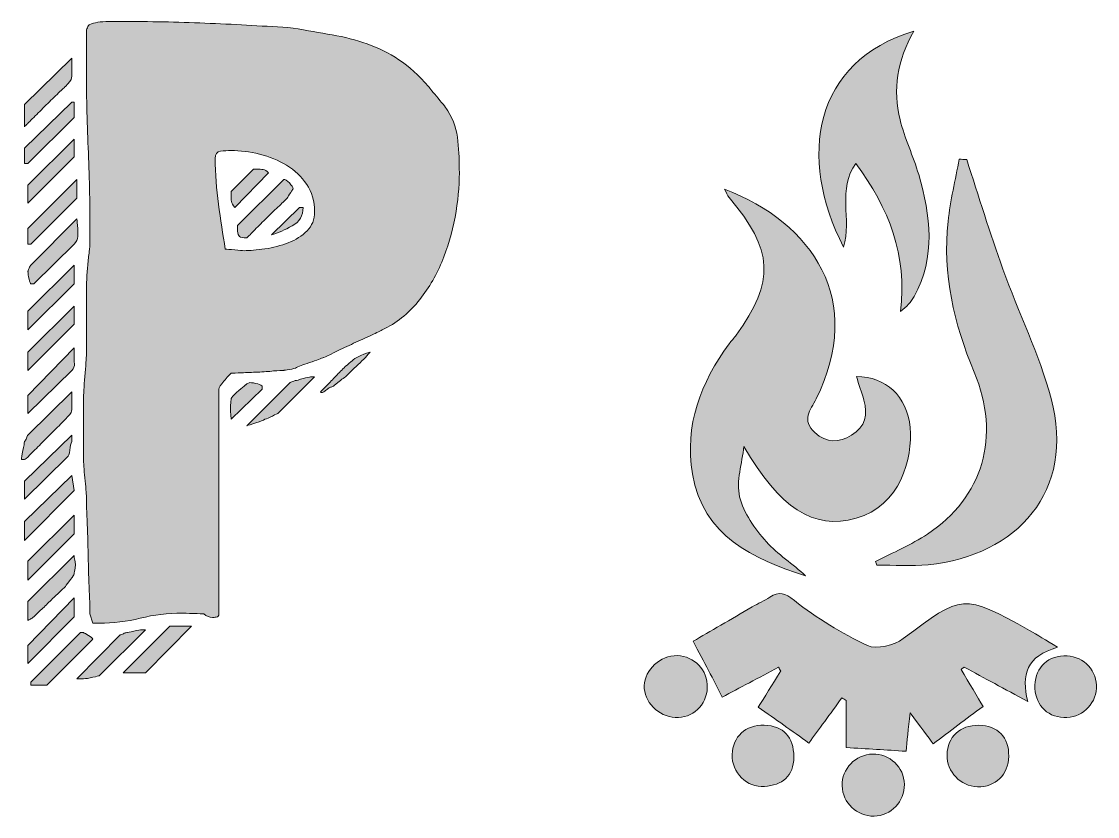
# Model space of a CAD drawing. Header units: inches. Extents: x 49 to 451, y -454 to -47.
# Drawn here: x 326.6 to 428.5, y -227.2 to -151.9 of the extents above; entities that cross this region are included whole.
import ezdxf

# ---------------------------------------------------------------- set-up
doc = ezdxf.new("R2010")
doc.units = ezdxf.units.IN
doc.header["$MEASUREMENT"] = 0
doc.layers.add('Layer 1', color=7, linetype='Continuous')

# ---------------------------------------------------------------- blocks, each defined once
blk = doc.blocks.new('block 4')
at = {"layer": 'Layer 1', "true_color": 0x0b0b0b}
h = blk.add_hatch(color=28, dxfattribs=at)
h.dxf.hatch_style = 2
edge = h.paths.add_edge_path()
edge.add_spline(control_points=[(404.43, -173.25), (400.04, -164.73), (401.58, -155.65), (411.09, -152.81), (409.48, -155.58), (409.08, -158.36), (409.78, -161.19), (410.21, -162.96), (411.03, -164.64), (411.54, -166.39), (412.67, -170.27), (413.18, -174.16), (411.11, -177.93), (410.83, -178.44), (410.42, -178.89), (409.81, -179.34), (410.48, -174.04), (408.73, -169.59), (405.59, -165.33), (403.8, -167.78), (405.23, -170.6), (404.43, -173.25)], knot_values=[0, 0, 0, 0, 1, 1, 1, 2, 2, 2, 3, 3, 3, 4, 4, 4, 5, 5, 5, 6, 6, 6, 7, 7, 7, 7], degree=3, periodic=1)
h = blk.add_hatch(color=28, dxfattribs=at)
h.dxf.hatch_style = 2
edge = h.paths.add_edge_path()
edge.add_spline(control_points=[(407.46, -203.02), (409.1, -202.16), (410.84, -201.44), (412.38, -200.42), (417.61, -196.96), (419.35, -191.18), (416.8, -185.08), (414.87, -180.48), (413.78, -175.79), (414.33, -170.82), (414.54, -168.84), (415.02, -166.89), (415.38, -164.93), (415.62, -164.94), (415.85, -164.96), (416.09, -164.97), (417.22, -168.43), (418.28, -171.91), (419.51, -175.33), (420.99, -179.43), (422.96, -183.39), (424.09, -187.58), (426.43, -196.35), (420.86, -202.46), (412.45, -203.33), (410.84, -203.49), (409.2, -203.35), (407.58, -203.35), (407.54, -203.24), (407.5, -203.13), (407.46, -203.02)], knot_values=[0, 0, 0, 0, 1, 1, 1, 2, 2, 2, 3, 3, 3, 4, 4, 4, 5, 5, 5, 6, 6, 6, 7, 7, 7, 8, 8, 8, 9, 9, 9, 10, 10, 10, 10], degree=3, periodic=1)
h = blk.add_hatch(color=28, dxfattribs=at)
h.dxf.hatch_style = 2
edge = h.paths.add_edge_path()
edge.add_spline(control_points=[(394.99, -192.12), (394.82, -193.72), (394.23, -195.41), (394.58, -196.89), (394.94, -198.43), (396.02, -199.91), (397.11, -201.15), (398.17, -202.36), (399.64, -203.23), (400.82, -204.38), (395.82, -202.74), (391.13, -200.66), (390.12, -194.72), (389.34, -190.14), (390.88, -186.07), (393.59, -182.4), (393.8, -182.12), (394.06, -181.87), (394.26, -181.58), (397.95, -176.5), (397.79, -173.51), (393.58, -168.56), (393.41, -168.36), (393.32, -168.09), (393.15, -167.77), (401.54, -170.97), (406.46, -178.3), (401.83, -187.62), (401.3, -188.68), (400.4, -189.64), (401.7, -190.81), (402.85, -191.84), (403.97, -191.79), (405.19, -191.05), (406.5, -190.26), (406.74, -189.1), (406.35, -187.74), (406.14, -186.99), (405.88, -186.26), (405.64, -185.51), (408.43, -185.51), (410.46, -187.33), (410.73, -190.34), (411, -193.22), (409.8, -197.75), (405.62, -198.92), (401.56, -200.06), (398.36, -197.95), (394.99, -192.12)], knot_values=[0, 0, 0, 0, 1, 1, 1, 2, 2, 2, 3, 3, 3, 4, 4, 4, 5, 5, 5, 6, 6, 6, 7, 7, 7, 8, 8, 8, 9, 9, 9, 10, 10, 10, 11, 11, 11, 12, 12, 12, 13, 13, 13, 14, 14, 14, 15, 15, 15, 16, 16, 16, 16], degree=3, periodic=1)
h = blk.add_hatch(color=28, dxfattribs=at)
h.dxf.hatch_style = 2
edge = h.paths.add_edge_path()
edge.add_spline(control_points=[(424.7, -211.14), (421.77, -211.96), (421.24, -213.74), (421.87, -216.27), (419.65, -215.07), (417.76, -214.05), (415.86, -213.02), (415.76, -213.09), (415.65, -213.16), (415.55, -213.23), (416.33, -214.55), (417.12, -215.86), (417.64, -216.74), (415.99, -217.97), (414.51, -219.07), (412.91, -220.27), (412.46, -219.67), (411.72, -218.68), (410.72, -217.34), (410.56, -218.88), (410.43, -220.08), (410.34, -220.98), (408.44, -220.86), (406.66, -220.75), (404.68, -220.63), (404.68, -219.48), (404.68, -217.83), (404.68, -216.18), (404.54, -216.1), (404.4, -216.02), (404.26, -215.93), (403.17, -217.43), (402.07, -218.93), (401.14, -220.2), (399.51, -219.04), (398.03, -217.99), (396.35, -216.8), (396.89, -215.93), (397.68, -214.66), (398.47, -213.38), (398.4, -213.26), (398.33, -213.15), (398.26, -213.03), (396.4, -214.02), (394.54, -215), (392.94, -215.85), (392.08, -214.2), (391.23, -212.57), (390.19, -210.57), (391.74, -209.67), (393.76, -208.48), (395.78, -207.31), (396.33, -206.99), (396.92, -206.74), (397.45, -206.4), (398.34, -205.83), (398.84, -205.97), (399.77, -206.71), (401.89, -208.38), (404.25, -209.83), (406.69, -210.97), (407.56, -211.37), (409.23, -210.96), (410.08, -210.32), (415.72, -206.08), (415.68, -206.03), (422.04, -209.54), (422.8, -209.96), (423.54, -210.44), (424.7, -211.14)], knot_values=[0, 0, 0, 0, 1, 1, 1, 2, 2, 2, 3, 3, 3, 4, 4, 4, 5, 5, 5, 6, 6, 6, 7, 7, 7, 8, 8, 8, 9, 9, 9, 10, 10, 10, 11, 11, 11, 12, 12, 12, 13, 13, 13, 14, 14, 14, 15, 15, 15, 16, 16, 16, 17, 17, 17, 18, 18, 18, 19, 19, 19, 20, 20, 20, 21, 21, 21, 22, 22, 22, 23, 23, 23, 23], degree=3, periodic=1)
h = blk.add_hatch(color=28, dxfattribs=at)
h.dxf.hatch_style = 2
edge = h.paths.add_edge_path()
edge.add_spline(control_points=[(388.66, -211.93), (390.31, -211.97), (391.57, -213.31), (391.52, -214.95), (391.46, -216.61), (390.1, -217.88), (388.48, -217.79), (386.88, -217.71), (385.49, -216.27), (385.54, -214.77), (385.59, -213.26), (387.09, -211.89), (388.66, -211.93)], knot_values=[0, 0, 0, 0, 1, 1, 1, 2, 2, 2, 3, 3, 3, 4, 4, 4, 4], degree=3, periodic=1)
h = blk.add_hatch(color=28, dxfattribs=at)
h.dxf.hatch_style = 2
edge = h.paths.add_edge_path()
edge.add_spline(control_points=[(428.39, -215.02), (428.31, -216.6), (426.88, -217.88), (425.29, -217.79), (423.59, -217.7), (422.5, -216.47), (422.55, -214.71), (422.6, -213.01), (423.85, -211.87), (425.6, -211.95), (427.21, -212.02), (428.48, -213.41), (428.39, -215.02)], knot_values=[0, 0, 0, 0, 1, 1, 1, 2, 2, 2, 3, 3, 3, 4, 4, 4, 4], degree=3, periodic=1)
h = blk.add_hatch(color=28, dxfattribs=at)
h.dxf.hatch_style = 2
edge = h.paths.add_edge_path()
edge.add_spline(control_points=[(399.71, -221.51), (399.73, -223.38), (398.58, -224.18), (396.93, -224.32), (395.28, -224.47), (393.82, -222.95), (393.87, -221.3), (393.92, -219.58), (395.13, -218.48), (396.92, -218.52), (398.72, -218.57), (399.72, -219.64), (399.71, -221.51)], knot_values=[0, 0, 0, 0, 1, 1, 1, 2, 2, 2, 3, 3, 3, 4, 4, 4, 4], degree=3, periodic=1)
h = blk.add_hatch(color=28, dxfattribs=at)
h.dxf.hatch_style = 2
edge = h.paths.add_edge_path()
edge.add_spline(control_points=[(420.07, -221.46), (420.04, -223.21), (418.82, -224.39), (417.11, -224.34), (415.5, -224.29), (414.2, -222.93), (414.23, -221.33), (414.26, -219.62), (415.46, -218.5), (417.24, -218.52), (419.03, -218.54), (420.11, -219.66), (420.07, -221.46)], knot_values=[0, 0, 0, 0, 1, 1, 1, 2, 2, 2, 3, 3, 3, 4, 4, 4, 4], degree=3, periodic=1)
at = {"layer": 'Layer 1', "lineweight": 0}
for points, knots in [([(404.43, -173.25), (400.04, -164.73), (401.58, -155.65), (411.09, -152.81), (409.48, -155.58), (409.08, -158.36), (409.78, -161.19), (410.21, -162.96), (411.03, -164.64), (411.54, -166.39), (412.67, -170.27), (413.18, -174.16), (411.11, -177.93), (410.83, -178.44), (410.42, -178.89), (409.81, -179.34), (410.48, -174.04), (408.73, -169.59), (405.59, -165.33), (403.8, -167.78), (405.23, -170.6), (404.43, -173.25)], [0, 0, 0, 0, 1, 1, 1, 2, 2, 2, 3, 3, 3, 4, 4, 4, 5, 5, 5, 6, 6, 6, 7, 7, 7, 7]), ([(407.46, -203.02), (409.1, -202.16), (410.84, -201.44), (412.38, -200.42), (417.61, -196.96), (419.35, -191.18), (416.8, -185.08), (414.87, -180.48), (413.78, -175.79), (414.33, -170.82), (414.54, -168.84), (415.02, -166.89), (415.38, -164.93), (415.62, -164.94), (415.85, -164.96), (416.09, -164.97), (417.22, -168.43), (418.28, -171.91), (419.51, -175.33), (420.99, -179.43), (422.96, -183.39), (424.09, -187.58), (426.43, -196.35), (420.86, -202.46), (412.45, -203.33), (410.84, -203.49), (409.2, -203.35), (407.58, -203.35), (407.54, -203.24), (407.5, -203.13), (407.46, -203.02)], [0, 0, 0, 0, 1, 1, 1, 2, 2, 2, 3, 3, 3, 4, 4, 4, 5, 5, 5, 6, 6, 6, 7, 7, 7, 8, 8, 8, 9, 9, 9, 10, 10, 10, 10]), ([(394.99, -192.12), (394.82, -193.72), (394.23, -195.41), (394.58, -196.89), (394.94, -198.43), (396.02, -199.91), (397.11, -201.15), (398.17, -202.36), (399.64, -203.23), (400.82, -204.38), (395.82, -202.74), (391.13, -200.66), (390.12, -194.72), (389.34, -190.14), (390.88, -186.07), (393.59, -182.4), (393.8, -182.12), (394.06, -181.87), (394.26, -181.58), (397.95, -176.5), (397.79, -173.51), (393.58, -168.56), (393.41, -168.36), (393.32, -168.09), (393.15, -167.77), (401.54, -170.97), (406.46, -178.3), (401.83, -187.62), (401.3, -188.68), (400.4, -189.64), (401.7, -190.81), (402.85, -191.84), (403.97, -191.79), (405.19, -191.05), (406.5, -190.26), (406.74, -189.1), (406.35, -187.74), (406.14, -186.99), (405.88, -186.26), (405.64, -185.51), (408.43, -185.51), (410.46, -187.33), (410.73, -190.34), (411, -193.22), (409.8, -197.75), (405.62, -198.92), (401.56, -200.06), (398.36, -197.95), (394.99, -192.12)], [0, 0, 0, 0, 1, 1, 1, 2, 2, 2, 3, 3, 3, 4, 4, 4, 5, 5, 5, 6, 6, 6, 7, 7, 7, 8, 8, 8, 9, 9, 9, 10, 10, 10, 11, 11, 11, 12, 12, 12, 13, 13, 13, 14, 14, 14, 15, 15, 15, 16, 16, 16, 16]), ([(424.7, -211.14), (421.77, -211.96), (421.24, -213.74), (421.87, -216.27), (419.65, -215.07), (417.76, -214.05), (415.86, -213.02), (415.76, -213.09), (415.65, -213.16), (415.55, -213.23), (416.33, -214.55), (417.12, -215.86), (417.64, -216.74), (415.99, -217.97), (414.51, -219.07), (412.91, -220.27), (412.46, -219.67), (411.72, -218.68), (410.72, -217.34), (410.56, -218.88), (410.43, -220.08), (410.34, -220.98), (408.44, -220.86), (406.66, -220.75), (404.68, -220.63), (404.68, -219.48), (404.68, -217.83), (404.68, -216.18), (404.54, -216.1), (404.4, -216.02), (404.26, -215.93), (403.17, -217.43), (402.07, -218.93), (401.14, -220.2), (399.51, -219.04), (398.03, -217.99), (396.35, -216.8), (396.89, -215.93), (397.68, -214.66), (398.47, -213.38), (398.4, -213.26), (398.33, -213.15), (398.26, -213.03), (396.4, -214.02), (394.54, -215), (392.94, -215.85), (392.08, -214.2), (391.23, -212.57), (390.19, -210.57), (391.74, -209.67), (393.76, -208.48), (395.78, -207.31), (396.33, -206.99), (396.92, -206.74), (397.45, -206.4), (398.34, -205.83), (398.84, -205.97), (399.77, -206.71), (401.89, -208.38), (404.25, -209.83), (406.69, -210.97), (407.56, -211.37), (409.23, -210.96), (410.08, -210.32), (415.72, -206.08), (415.68, -206.03), (422.04, -209.54), (422.8, -209.96), (423.54, -210.44), (424.7, -211.14)], [0, 0, 0, 0, 1, 1, 1, 2, 2, 2, 3, 3, 3, 4, 4, 4, 5, 5, 5, 6, 6, 6, 7, 7, 7, 8, 8, 8, 9, 9, 9, 10, 10, 10, 11, 11, 11, 12, 12, 12, 13, 13, 13, 14, 14, 14, 15, 15, 15, 16, 16, 16, 17, 17, 17, 18, 18, 18, 19, 19, 19, 20, 20, 20, 21, 21, 21, 22, 22, 22, 23, 23, 23, 23]), ([(388.66, -211.93), (390.31, -211.97), (391.57, -213.31), (391.52, -214.95), (391.46, -216.61), (390.1, -217.88), (388.48, -217.79), (386.88, -217.71), (385.49, -216.27), (385.54, -214.77), (385.59, -213.26), (387.09, -211.89), (388.66, -211.93)], [0, 0, 0, 0, 1, 1, 1, 2, 2, 2, 3, 3, 3, 4, 4, 4, 4]), ([(428.39, -215.02), (428.31, -216.6), (426.88, -217.88), (425.29, -217.79), (423.59, -217.7), (422.5, -216.47), (422.55, -214.71), (422.6, -213.01), (423.85, -211.87), (425.6, -211.95), (427.21, -212.02), (428.48, -213.41), (428.39, -215.02)], [0, 0, 0, 0, 1, 1, 1, 2, 2, 2, 3, 3, 3, 4, 4, 4, 4]), ([(399.71, -221.51), (399.73, -223.38), (398.58, -224.18), (396.93, -224.32), (395.28, -224.47), (393.82, -222.95), (393.87, -221.3), (393.92, -219.58), (395.13, -218.48), (396.92, -218.52), (398.72, -218.57), (399.72, -219.64), (399.71, -221.51)], [0, 0, 0, 0, 1, 1, 1, 2, 2, 2, 3, 3, 3, 4, 4, 4, 4]), ([(420.07, -221.46), (420.04, -223.21), (418.82, -224.39), (417.11, -224.34), (415.5, -224.29), (414.2, -222.93), (414.23, -221.33), (414.26, -219.62), (415.46, -218.5), (417.24, -218.52), (419.03, -218.54), (420.11, -219.66), (420.07, -221.46)], [0, 0, 0, 0, 1, 1, 1, 2, 2, 2, 3, 3, 3, 4, 4, 4, 4])]:
    blk.add_open_spline(points, degree=3, knots=knots, dxfattribs=at)
blk = doc.blocks.new('block 3')
at = {"layer": 'Layer 1', "true_color": 0x0b0b0b}
h = blk.add_hatch(color=28, dxfattribs=at)
h.dxf.hatch_style = 2
edge = h.paths.add_edge_path()
edge.add_spline(control_points=[(410.19, -224.12), (410.23, -225.73), (408.92, -227.09), (407.31, -227.12), (405.68, -227.15), (404.33, -225.87), (404.29, -224.25), (404.25, -222.65), (405.56, -221.28), (407.18, -221.25), (408.83, -221.22), (410.14, -222.47), (410.19, -224.12)], knot_values=[0, 0, 0, 0, 1, 1, 1, 2, 2, 2, 3, 3, 3, 4, 4, 4, 4], degree=3, periodic=1)
at = {"layer": 'Layer 1', "lineweight": 0}
blk.add_open_spline([(410.19, -224.12), (410.23, -225.73), (408.92, -227.09), (407.31, -227.12), (405.68, -227.15), (404.33, -225.87), (404.29, -224.25), (404.25, -222.65), (405.56, -221.28), (407.18, -221.25), (408.83, -221.22), (410.14, -222.47), (410.19, -224.12)], degree=3, knots=[0, 0, 0, 0, 1, 1, 1, 2, 2, 2, 3, 3, 3, 4, 4, 4, 4], dxfattribs=at)
at = {"layer": 'Layer 1'}
blk.add_blockref('block 4', (0, 0), dxfattribs=at)
blk = doc.blocks.new('block 8')
at = {"layer": 'Layer 1', "true_color": 0x0b0b0b}
h = blk.add_hatch(color=28, dxfattribs=at)
h.dxf.hatch_style = 2
edge = h.paths.add_edge_path()
edge.add_spline(control_points=[(331.33, -187.78), (331.33, -188.28), (331.32, -188.61), (331.3, -188.77), (331.27, -188.93), (331.08, -189.19), (330.72, -189.55), (330.44, -189.83), (330.09, -190.18), (329.66, -190.61), (329.23, -191.04), (328.81, -191.46), (328.4, -191.87), (327.99, -192.28), (327.64, -192.64), (327.34, -192.93), (327.05, -193.23), (326.88, -193.37), (326.83, -193.37), (326.83, -193.37), (326.56, -193.37), (326.56, -193.37), (326.56, -193.24), (326.6, -192.95), (326.69, -192.52), (326.78, -192.09), (326.83, -191.81), (326.83, -191.67), (326.92, -191.58), (326.99, -191.46), (327.03, -191.33), (327.08, -191.19), (327.13, -191.1), (327.17, -191.06), (327.17, -191.06), (331.33, -186.96), (331.33, -186.96), (331.33, -186.96), (331.33, -187.78), (331.33, -187.78)], knot_values=[0, 0, 0, 0, 1, 1, 1, 2, 2, 2, 3, 3, 3, 4, 4, 4, 5, 5, 5, 6, 6, 6, 7, 7, 7, 8, 8, 8, 9, 9, 9, 10, 10, 10, 11, 11, 11, 12, 12, 12, 13, 13, 13, 13], degree=3, periodic=1)
edge = h.paths.add_edge_path()
edge.add_spline(control_points=[(331.33, -155.38), (331.33, -155.38), (331.33, -156.26), (331.33, -156.26), (331.33, -156.72), (331.32, -157.04), (331.3, -157.22), (331.27, -157.4), (331.08, -157.67), (330.72, -158.04), (330.58, -158.17), (330.32, -158.42), (329.93, -158.79), (329.55, -159.15), (329.15, -159.54), (328.74, -159.95), (328.33, -160.36), (327.94, -160.74), (327.58, -161.11), (327.22, -161.47), (326.97, -161.72), (326.83, -161.86), (326.83, -161.86), (326.83, -159.74), (326.83, -159.74), (326.83, -159.74), (331.33, -155.38), (331.33, -155.38)], knot_values=[0, 0, 0, 0, 1, 1, 1, 2, 2, 2, 3, 3, 3, 4, 4, 4, 5, 5, 5, 6, 6, 6, 7, 7, 7, 8, 8, 8, 9, 9, 9, 9], degree=3, periodic=1)
h.paths.add_polyline_path([(331.33, -159.54), (331.54, -159.54), (331.54, -160.97), (327.17, -165.34), (326.83, -165.34), (326.83, -163.9)])
edge = h.paths.add_edge_path()
edge.add_spline(control_points=[(331.33, -191.06), (331.33, -191.06), (331.33, -191.33), (331.33, -191.33), (331.33, -191.33), (331.33, -191.67), (331.33, -191.67), (331.24, -191.85), (331.17, -192.12), (331.13, -192.49), (331.08, -192.85), (331.01, -193.06), (330.92, -193.1), (330.92, -193.1), (326.83, -197.13), (326.83, -197.13), (326.83, -197.13), (326.83, -195.42), (326.83, -195.42), (326.83, -195.42), (331.33, -191.06), (331.33, -191.06)], knot_values=[0, 0, 0, 0, 1, 1, 1, 2, 2, 2, 3, 3, 3, 4, 4, 4, 5, 5, 5, 6, 6, 6, 7, 7, 7, 7], degree=3, periodic=1)
h.paths.add_polyline_path([(331.33, -194.88), (331.54, -196.31), (326.83, -201.02), (326.83, -199.24)])
h.paths.add_polyline_path([(331.54, -163.02), (331.54, -164.72), (327.17, -169.09), (327.17, -167.38)])
h.paths.add_polyline_path([(331.81, -166.84), (331.81, -168.61), (327.44, -172.98), (327.17, -172.98), (327.17, -171.48)])
edge = h.paths.add_edge_path()
edge.add_spline(control_points=[(327.17, -175.57), (327.17, -175.52), (327.2, -175.42), (327.27, -175.26), (327.34, -175.1), (327.4, -175), (327.44, -174.96), (327.44, -174.96), (331.81, -170.59), (331.81, -170.59), (331.81, -170.64), (331.82, -170.77), (331.84, -171), (331.87, -171.23), (331.88, -171.39), (331.88, -171.48), (331.88, -171.75), (331.88, -172.01), (331.88, -172.26), (331.88, -172.51), (331.76, -172.75), (331.54, -172.98), (331.54, -172.98), (327.72, -176.73), (327.72, -176.73), (327.72, -176.73), (327.44, -176.73), (327.44, -176.73), (327.4, -176.73), (327.34, -176.58), (327.27, -176.29), (327.2, -175.99), (327.17, -175.75), (327.17, -175.57)], knot_values=[0, 0, 0, 0, 1, 1, 1, 2, 2, 2, 3, 3, 3, 4, 4, 4, 5, 5, 5, 6, 6, 6, 7, 7, 7, 8, 8, 8, 9, 9, 9, 10, 10, 10, 11, 11, 11, 11], degree=3, periodic=1)
h.paths.add_polyline_path([(331.54, -174.96), (331.54, -176.73), (327.17, -181.09), (327.17, -179.32)])
h.paths.add_polyline_path([(331.54, -178.84), (331.54, -180.55), (327.17, -184.92), (327.17, -183.21)])
edge = h.paths.add_edge_path()
edge.add_spline(control_points=[(331.54, -182.8), (331.54, -182.8), (331.54, -183.62), (331.54, -183.62), (331.54, -183.85), (331.55, -184.07), (331.57, -184.3), (331.59, -184.53), (331.51, -184.73), (331.33, -184.92), (331.33, -184.92), (327.17, -189.01), (327.17, -189.01), (327.17, -189.01), (327.17, -187.3), (327.17, -187.3), (327.17, -187.3), (331.54, -182.8), (331.54, -182.8)], knot_values=[0, 0, 0, 0, 1, 1, 1, 2, 2, 2, 3, 3, 3, 4, 4, 4, 5, 5, 5, 6, 6, 6, 6], degree=3, periodic=1)
h.paths.add_polyline_path([(331.54, -198.63), (331.54, -200.4), (327.17, -204.77), (327.17, -202.99)])
edge = h.paths.add_edge_path()
edge.add_spline(control_points=[(331.54, -202.45), (331.54, -202.54), (331.56, -202.69), (331.61, -202.89), (331.65, -203.1), (331.67, -203.24), (331.67, -203.33), (331.67, -203.43), (331.65, -203.58), (331.61, -203.81), (331.56, -204.04), (331.54, -204.18), (331.54, -204.22), (331.54, -204.27), (331.42, -204.44), (331.2, -204.73), (330.97, -205.03), (330.81, -205.24), (330.72, -205.38), (330.58, -205.52), (330.37, -205.72), (330.07, -206), (329.77, -206.27), (329.47, -206.56), (329.15, -206.88), (328.83, -207.2), (328.54, -207.48), (328.26, -207.73), (327.99, -207.98), (327.81, -208.16), (327.72, -208.25), (327.67, -208.29), (327.59, -208.35), (327.48, -208.42), (327.36, -208.49), (327.26, -208.54), (327.17, -208.59), (327.17, -208.59), (327.17, -206.81), (327.17, -206.81), (327.17, -206.81), (331.54, -202.45), (331.54, -202.45)], knot_values=[0, 0, 0, 0, 1, 1, 1, 2, 2, 2, 3, 3, 3, 4, 4, 4, 5, 5, 5, 6, 6, 6, 7, 7, 7, 8, 8, 8, 9, 9, 9, 10, 10, 10, 11, 11, 11, 12, 12, 12, 13, 13, 13, 14, 14, 14, 14], degree=3, periodic=1)
h.paths.add_polyline_path([(331.54, -206.47), (331.54, -208.25), (327.17, -212.68), (327.17, -210.97)])
edge = h.paths.add_edge_path()
edge.add_spline(control_points=[(332.15, -209.75), (332.15, -209.75), (332.29, -209.75), (332.29, -209.75), (332.29, -209.75), (332.42, -209.75), (332.42, -209.75), (332.52, -209.79), (332.67, -209.88), (332.9, -210.02), (333.13, -210.16), (333.26, -210.27), (333.31, -210.36), (333.31, -210.36), (328.95, -214.73), (328.95, -214.73), (328.95, -214.73), (327.44, -214.73), (327.44, -214.73), (327.44, -214.73), (327.44, -214.45), (327.44, -214.45), (327.44, -214.45), (332.15, -209.75), (332.15, -209.75)], knot_values=[0, 0, 0, 0, 1, 1, 1, 2, 2, 2, 3, 3, 3, 4, 4, 4, 5, 5, 5, 6, 6, 6, 7, 7, 7, 8, 8, 8, 8], degree=3, periodic=1)
edge = h.paths.add_edge_path()
edge.add_spline(control_points=[(338.29, -209.47), (338.29, -209.47), (333.92, -213.84), (333.92, -213.84), (333.88, -213.84), (333.67, -213.89), (333.31, -213.98), (332.95, -214.07), (332.65, -214.11), (332.42, -214.11), (332.42, -214.11), (332.15, -214.11), (332.15, -214.11), (332.15, -214.11), (331.81, -214.11), (331.81, -214.11), (331.81, -214.11), (335.9, -209.95), (335.9, -209.95), (335.99, -209.95), (336.1, -209.92), (336.21, -209.85), (336.32, -209.78), (336.43, -209.75), (336.52, -209.75), (336.61, -209.75), (336.83, -209.7), (337.2, -209.61), (337.56, -209.52), (337.81, -209.47), (337.95, -209.47), (337.95, -209.47), (338.09, -209.47), (338.09, -209.47), (338.09, -209.47), (338.29, -209.47), (338.29, -209.47)], knot_values=[0, 0, 0, 0, 1, 1, 1, 2, 2, 2, 3, 3, 3, 4, 4, 4, 5, 5, 5, 6, 6, 6, 7, 7, 7, 8, 8, 8, 9, 9, 9, 10, 10, 10, 11, 11, 11, 12, 12, 12, 12], degree=3, periodic=1)
edge = h.paths.add_edge_path()
edge.add_spline(control_points=[(333.04, -207.97), (333.04, -207.56), (333.02, -206.84), (332.97, -205.79), (332.92, -204.74), (332.89, -203.63), (332.87, -202.45), (332.84, -201.27), (332.81, -200.14), (332.77, -199.07), (332.72, -198), (332.7, -197.26), (332.7, -196.85), (332.7, -196.76), (332.69, -196.55), (332.66, -196.21), (332.64, -195.86), (332.61, -195.5), (332.56, -195.11), (332.52, -194.73), (332.48, -194.36), (332.46, -194.02), (332.44, -193.68), (332.42, -193.47), (332.42, -193.37), (332.42, -193.37), (332.42, -190.51), (332.42, -190.51), (332.42, -190.51), (332.42, -187.58), (332.42, -187.58), (332.42, -187.44), (332.44, -187.18), (332.46, -186.79), (332.48, -186.41), (332.52, -185.97), (332.56, -185.49), (332.61, -185.02), (332.64, -184.59), (332.66, -184.2), (332.69, -183.81), (332.7, -183.55), (332.7, -183.41), (332.7, -183.28), (332.7, -182.89), (332.7, -182.25), (332.7, -181.62), (332.7, -180.95), (332.7, -180.24), (332.7, -179.54), (332.7, -178.87), (332.7, -178.23), (332.7, -177.59), (332.7, -177.21), (332.7, -177.07), (332.7, -176.98), (332.71, -176.73), (332.73, -176.32), (332.75, -175.91), (332.79, -175.47), (332.83, -174.99), (332.88, -174.51), (332.92, -174.08), (332.97, -173.69), (333.02, -173.31), (333.04, -173.07), (333.04, -172.98), (333.04, -172.98), (333.04, -171.54), (333.04, -171.54), (333.04, -168.95), (332.98, -166.38), (332.87, -163.84), (332.75, -161.29), (332.7, -158.72), (332.7, -156.13), (332.7, -156.13), (332.7, -152.78), (332.7, -152.78), (332.7, -152.74), (332.73, -152.64), (332.8, -152.48), (332.87, -152.32), (332.95, -152.22), (333.04, -152.17), (333.45, -151.99), (334.04, -151.9), (334.81, -151.9), (335.59, -151.9), (336.15, -151.9), (336.52, -151.9), (339.15, -151.9), (341.79, -151.95), (344.43, -152.07), (347.07, -152.18), (349.68, -152.33), (352.28, -152.51), (353.6, -152.74), (354.83, -152.96), (355.99, -153.16), (357.15, -153.36), (358.25, -153.65), (359.3, -154.01), (360.35, -154.38), (361.35, -154.88), (362.3, -155.51), (363.26, -156.15), (364.19, -156.99), (365.1, -158.04), (365.24, -158.22), (365.55, -158.59), (366.02, -159.16), (366.5, -159.73), (366.81, -160.13), (366.94, -160.36), (367.49, -161.27), (367.81, -162.22), (367.9, -163.22), (367.99, -164.22), (368.03, -165.22), (368.03, -166.22), (368.03, -167.54), (367.9, -168.94), (367.63, -170.42), (367.35, -171.9), (366.93, -173.32), (366.36, -174.68), (365.79, -176.05), (365.04, -177.3), (364.11, -178.43), (363.18, -179.57), (362.05, -180.46), (360.73, -181.09), (360.46, -181.23), (360.05, -181.43), (359.51, -181.68), (358.96, -181.93), (358.39, -182.19), (357.8, -182.46), (357.21, -182.73), (356.67, -182.99), (356.16, -183.24), (355.66, -183.49), (355.35, -183.64), (355.21, -183.69), (355.12, -183.73), (354.74, -183.87), (354.08, -184.1), (353.42, -184.33), (352.93, -184.51), (352.62, -184.64), (352.48, -184.73), (352.25, -184.8), (351.93, -184.85), (351.62, -184.89), (351.43, -184.92), (351.39, -184.92), (351.21, -184.92), (350.89, -184.94), (350.43, -184.98), (349.98, -185.03), (349.48, -185.06), (348.93, -185.09), (348.39, -185.11), (347.88, -185.13), (347.4, -185.15), (346.92, -185.18), (346.59, -185.19), (346.41, -185.19), (346.27, -185.32), (346.04, -185.58), (345.73, -185.94), (345.41, -186.3), (345.25, -186.55), (345.25, -186.69), (345.25, -186.69), (345.25, -207.97), (345.25, -207.97), (345.25, -208.16), (345.17, -208.26), (345.01, -208.28), (344.85, -208.3), (344.73, -208.31), (344.64, -208.31), (344.36, -208.31), (344.09, -208.2), (343.82, -207.97), (343.68, -207.97), (343.35, -207.96), (342.83, -207.94), (342.3, -207.92), (341.95, -207.91), (341.77, -207.91), (340.41, -207.91), (339.09, -208.07), (337.81, -208.38), (336.54, -208.7), (335.24, -208.86), (333.92, -208.86), (333.92, -208.86), (333.31, -208.86), (333.31, -208.86), (333.31, -208.86), (333.04, -207.97), (333.04, -207.97)], knot_values=[0, 0, 0, 0, 1, 1, 1, 2, 2, 2, 3, 3, 3, 4, 4, 4, 5, 5, 5, 6, 6, 6, 7, 7, 7, 8, 8, 8, 9, 9, 9, 10, 10, 10, 11, 11, 11, 12, 12, 12, 13, 13, 13, 14, 14, 14, 15, 15, 15, 16, 16, 16, 17, 17, 17, 18, 18, 18, 19, 19, 19, 20, 20, 20, 21, 21, 21, 22, 22, 22, 23, 23, 23, 24, 24, 24, 25, 25, 25, 26, 26, 26, 27, 27, 27, 28, 28, 28, 29, 29, 29, 30, 30, 30, 31, 31, 31, 32, 32, 32, 33, 33, 33, 34, 34, 34, 35, 35, 35, 36, 36, 36, 37, 37, 37, 38, 38, 38, 39, 39, 39, 40, 40, 40, 41, 41, 41, 42, 42, 42, 43, 43, 43, 44, 44, 44, 45, 45, 45, 46, 46, 46, 47, 47, 47, 48, 48, 48, 49, 49, 49, 50, 50, 50, 51, 51, 51, 52, 52, 52, 53, 53, 53, 54, 54, 54, 55, 55, 55, 56, 56, 56, 57, 57, 57, 58, 58, 58, 59, 59, 59, 60, 60, 60, 61, 61, 61, 62, 62, 62, 63, 63, 63, 64, 64, 64, 65, 65, 65, 66, 66, 66, 67, 67, 67, 68, 68, 68, 68], degree=3, periodic=1)
h.paths.add_polyline_path([(342.66, -209.13), (338.29, -213.57), (336.18, -213.57), (340.61, -209.13)])
edge = h.paths.add_edge_path()
edge.add_spline(control_points=[(344.91, -164.86), (344.91, -166.32), (345.01, -167.76), (345.21, -169.19), (345.42, -170.62), (345.63, -172.05), (345.86, -173.45), (346, -173.45), (346.29, -173.48), (346.75, -173.52), (347.2, -173.57), (347.5, -173.59), (347.64, -173.59), (348.18, -173.59), (348.84, -173.53), (349.62, -173.42), (350.39, -173.31), (351.13, -173.11), (351.83, -172.84), (352.54, -172.57), (353.13, -172.19), (353.61, -171.71), (354.08, -171.24), (354.32, -170.64), (354.32, -169.91), (354.32, -168.91), (354.07, -168.04), (353.57, -167.31), (353.07, -166.59), (352.43, -165.98), (351.66, -165.51), (350.89, -165.03), (350.04, -164.68), (349.1, -164.45), (348.17, -164.22), (347.27, -164.11), (346.41, -164.11), (346.09, -164.11), (345.76, -164.13), (345.42, -164.18), (345.08, -164.22), (344.91, -164.45), (344.91, -164.86)], knot_values=[0, 0, 0, 0, 1, 1, 1, 2, 2, 2, 3, 3, 3, 4, 4, 4, 5, 5, 5, 6, 6, 6, 7, 7, 7, 8, 8, 8, 9, 9, 9, 10, 10, 10, 11, 11, 11, 12, 12, 12, 13, 13, 13, 14, 14, 14, 14], degree=3, periodic=1)
edge = h.paths.add_edge_path()
edge.add_spline(control_points=[(348.18, -186.08), (348.41, -186.08), (348.66, -186.12), (348.93, -186.21), (349.21, -186.3), (349.34, -186.37), (349.34, -186.42), (349.34, -186.42), (349.34, -186.69), (349.34, -186.69), (349.34, -186.69), (346.41, -189.55), (346.41, -189.55), (346.41, -189.51), (346.4, -189.35), (346.37, -189.08), (346.35, -188.8), (346.34, -188.65), (346.34, -188.6), (346.34, -188.46), (346.35, -188.27), (346.37, -188.02), (346.4, -187.77), (346.41, -187.62), (346.41, -187.58), (346.45, -187.49), (346.62, -187.3), (346.92, -187.03), (347.22, -186.76), (347.46, -186.55), (347.64, -186.42), (347.64, -186.42), (347.71, -186.35), (347.71, -186.35), (347.75, -186.3), (347.78, -186.28), (347.81, -186.28), (347.83, -186.28), (347.86, -186.26), (347.91, -186.21), (347.91, -186.21), (348.18, -186.08), (348.18, -186.08)], knot_values=[0, 0, 0, 0, 1, 1, 1, 2, 2, 2, 3, 3, 3, 4, 4, 4, 5, 5, 5, 6, 6, 6, 7, 7, 7, 8, 8, 8, 9, 9, 9, 10, 10, 10, 11, 11, 11, 12, 12, 12, 13, 13, 13, 14, 14, 14, 14], degree=3, periodic=1)
edge = h.paths.add_edge_path()
edge.add_spline(control_points=[(346.41, -168), (346.41, -168), (348.52, -165.88), (348.52, -165.88), (348.52, -165.88), (348.86, -165.88), (348.86, -165.88), (349.09, -165.88), (349.28, -165.89), (349.44, -165.92), (349.6, -165.94), (349.77, -166.04), (349.96, -166.22), (349.96, -166.22), (346.75, -169.5), (346.75, -169.5), (346.57, -169.27), (346.47, -169.08), (346.44, -168.92), (346.42, -168.76), (346.41, -168.57), (346.41, -168.34), (346.41, -168.34), (346.41, -168), (346.41, -168)], knot_values=[0, 0, 0, 0, 1, 1, 1, 2, 2, 2, 3, 3, 3, 4, 4, 4, 5, 5, 5, 6, 6, 6, 7, 7, 7, 8, 8, 8, 8], degree=3, periodic=1)
edge = h.paths.add_edge_path()
edge.add_spline(control_points=[(347.02, -171.2), (347.02, -171.2), (351.39, -166.84), (351.39, -166.84), (351.52, -166.84), (351.71, -166.95), (351.93, -167.18), (352.16, -167.41), (352.28, -167.59), (352.28, -167.72), (352.23, -167.82), (352.16, -167.93), (352.07, -168.07), (351.89, -168.34), (351.77, -168.52), (351.73, -168.61), (351.59, -168.75), (351.34, -168.99), (350.98, -169.33), (350.62, -169.67), (350.23, -170.04), (349.82, -170.45), (349.41, -170.86), (349.02, -171.25), (348.66, -171.61), (348.3, -171.98), (348.05, -172.23), (347.91, -172.36), (347.91, -172.36), (347.64, -172.36), (347.64, -172.36), (347.36, -172.36), (347.19, -172.29), (347.13, -172.16), (347.06, -172.02), (347.02, -171.82), (347.02, -171.54), (347.02, -171.54), (347.02, -171.2), (347.02, -171.2)], knot_values=[0, 0, 0, 0, 1, 1, 1, 2, 2, 2, 3, 3, 3, 4, 4, 4, 5, 5, 5, 6, 6, 6, 7, 7, 7, 8, 8, 8, 9, 9, 9, 10, 10, 10, 11, 11, 11, 12, 12, 12, 13, 13, 13, 13], degree=3, periodic=1)
edge = h.paths.add_edge_path()
edge.add_spline(control_points=[(354.32, -185.53), (354.32, -185.53), (350.84, -189.01), (350.84, -189.01), (350.8, -189.01), (350.63, -189.09), (350.33, -189.25), (350.04, -189.41), (349.8, -189.51), (349.62, -189.55), (349.48, -189.65), (349.19, -189.76), (348.76, -189.9), (348.33, -190.03), (348.05, -190.12), (347.91, -190.17), (347.91, -190.17), (352, -186.08), (352, -186.08), (352.09, -186.03), (352.21, -185.98), (352.34, -185.94), (352.43, -185.89), (352.52, -185.87), (352.62, -185.87), (352.71, -185.87), (352.8, -185.85), (352.89, -185.8), (352.98, -185.76), (353.17, -185.7), (353.47, -185.63), (353.77, -185.56), (353.94, -185.53), (353.98, -185.53), (353.98, -185.53), (354.19, -185.53), (354.19, -185.53), (354.19, -185.53), (354.32, -185.53), (354.32, -185.53)], knot_values=[0, 0, 0, 0, 1, 1, 1, 2, 2, 2, 3, 3, 3, 4, 4, 4, 5, 5, 5, 6, 6, 6, 7, 7, 7, 8, 8, 8, 9, 9, 9, 10, 10, 10, 11, 11, 11, 12, 12, 12, 13, 13, 13, 13], degree=3, periodic=1)
edge = h.paths.add_edge_path()
edge.add_spline(control_points=[(353.23, -169.5), (353.23, -170.27), (352.89, -170.85), (352.21, -171.24), (351.52, -171.62), (350.87, -171.91), (350.23, -172.09), (350.23, -172.09), (352.89, -169.5), (352.89, -169.5), (352.89, -169.5), (353.23, -169.5), (353.23, -169.5)], knot_values=[0, 0, 0, 0, 1, 1, 1, 2, 2, 2, 3, 3, 3, 4, 4, 4, 4], degree=3, periodic=1)
edge = h.paths.add_edge_path()
edge.add_spline(control_points=[(359.58, -183.21), (359.48, -183.3), (359.34, -183.46), (359.13, -183.69), (358.93, -183.92), (358.7, -184.14), (358.45, -184.37), (358.2, -184.6), (357.96, -184.82), (357.73, -185.05), (357.51, -185.28), (357.35, -185.44), (357.26, -185.53), (357.12, -185.62), (356.96, -185.73), (356.78, -185.87), (356.41, -186.14), (356.19, -186.33), (356.1, -186.42), (356, -186.46), (355.91, -186.5), (355.82, -186.52), (355.73, -186.54), (355.64, -186.6), (355.55, -186.69), (355.41, -186.78), (355.3, -186.87), (355.21, -186.96), (355.21, -186.96), (355.07, -187.03), (355.07, -187.03), (355.07, -187.03), (355, -187.03), (355, -187.03), (354.96, -187.03), (354.91, -187.01), (354.87, -186.96), (355, -186.83), (355.21, -186.62), (355.48, -186.35), (355.76, -186.08), (356.04, -185.78), (356.34, -185.46), (356.63, -185.14), (356.93, -184.85), (357.22, -184.57), (357.52, -184.3), (357.73, -184.12), (357.87, -184.03), (357.96, -183.89), (358.23, -183.72), (358.69, -183.52), (359.14, -183.31), (359.44, -183.21), (359.58, -183.21)], knot_values=[0, 0, 0, 0, 1, 1, 1, 2, 2, 2, 3, 3, 3, 4, 4, 4, 5, 5, 5, 6, 6, 6, 7, 7, 7, 8, 8, 8, 9, 9, 9, 10, 10, 10, 11, 11, 11, 12, 12, 12, 13, 13, 13, 14, 14, 14, 15, 15, 15, 16, 16, 16, 17, 17, 17, 18, 18, 18, 18], degree=3, periodic=1)
at = {"layer": 'Layer 1', "lineweight": 0}
for points in [[(331.33, -159.54), (331.54, -159.54), (331.54, -160.97), (327.17, -165.34), (326.83, -165.34), (326.83, -163.9), (331.33, -159.54)], [(331.54, -163.02), (331.54, -164.72), (327.17, -169.09), (327.17, -167.38), (331.54, -163.02)], [(331.81, -166.84), (331.81, -168.61), (327.44, -172.98), (327.17, -172.98), (327.17, -171.48), (331.81, -166.84)], [(331.54, -174.96), (331.54, -176.73), (327.17, -181.09), (327.17, -179.32), (331.54, -174.96)], [(331.54, -178.84), (331.54, -180.55), (327.17, -184.92), (327.17, -183.21), (331.54, -178.84)], [(331.33, -194.88), (331.54, -196.31), (326.83, -201.02), (326.83, -199.24), (331.33, -194.88)], [(331.54, -198.63), (331.54, -200.4), (327.17, -204.77), (327.17, -202.99), (331.54, -198.63)], [(331.54, -206.47), (331.54, -208.25), (327.17, -212.68), (327.17, -210.97), (331.54, -206.47)], [(342.66, -209.13), (338.29, -213.57), (336.18, -213.57), (340.61, -209.13), (342.66, -209.13)]]:
    blk.add_lwpolyline(points, dxfattribs=at)
for points, knots in [([(333.04, -207.97), (333.04, -207.56), (333.02, -206.84), (332.97, -205.79), (332.92, -204.74), (332.89, -203.63), (332.87, -202.45), (332.84, -201.27), (332.81, -200.14), (332.77, -199.07), (332.72, -198), (332.7, -197.26), (332.7, -196.85), (332.7, -196.76), (332.69, -196.55), (332.66, -196.21), (332.64, -195.86), (332.61, -195.5), (332.56, -195.11), (332.52, -194.73), (332.48, -194.36), (332.46, -194.02), (332.44, -193.68), (332.42, -193.47), (332.42, -193.37), (332.42, -193.37), (332.42, -190.51), (332.42, -190.51), (332.42, -190.51), (332.42, -187.58), (332.42, -187.58), (332.42, -187.44), (332.44, -187.18), (332.46, -186.79), (332.48, -186.41), (332.52, -185.97), (332.56, -185.49), (332.61, -185.02), (332.64, -184.59), (332.66, -184.2), (332.69, -183.81), (332.7, -183.55), (332.7, -183.41), (332.7, -183.28), (332.7, -182.89), (332.7, -182.25), (332.7, -181.62), (332.7, -180.95), (332.7, -180.24), (332.7, -179.54), (332.7, -178.87), (332.7, -178.23), (332.7, -177.59), (332.7, -177.21), (332.7, -177.07), (332.7, -176.98), (332.71, -176.73), (332.73, -176.32), (332.75, -175.91), (332.79, -175.47), (332.83, -174.99), (332.88, -174.51), (332.92, -174.08), (332.97, -173.69), (333.02, -173.31), (333.04, -173.07), (333.04, -172.98), (333.04, -172.98), (333.04, -171.54), (333.04, -171.54), (333.04, -168.95), (332.98, -166.38), (332.87, -163.84), (332.75, -161.29), (332.7, -158.72), (332.7, -156.13), (332.7, -156.13), (332.7, -152.78), (332.7, -152.78), (332.7, -152.74), (332.73, -152.64), (332.8, -152.48), (332.87, -152.32), (332.95, -152.22), (333.04, -152.17), (333.45, -151.99), (334.04, -151.9), (334.81, -151.9), (335.59, -151.9), (336.15, -151.9), (336.52, -151.9), (339.15, -151.9), (341.79, -151.95), (344.43, -152.07), (347.07, -152.18), (349.68, -152.33), (352.28, -152.51), (353.6, -152.74), (354.83, -152.96), (355.99, -153.16), (357.15, -153.36), (358.25, -153.65), (359.3, -154.01), (360.35, -154.38), (361.35, -154.88), (362.3, -155.51), (363.26, -156.15), (364.19, -156.99), (365.1, -158.04), (365.24, -158.22), (365.55, -158.59), (366.02, -159.16), (366.5, -159.73), (366.81, -160.13), (366.94, -160.36), (367.49, -161.27), (367.81, -162.22), (367.9, -163.22), (367.99, -164.22), (368.03, -165.22), (368.03, -166.22), (368.03, -167.54), (367.9, -168.94), (367.63, -170.42), (367.35, -171.9), (366.93, -173.32), (366.36, -174.68), (365.79, -176.05), (365.04, -177.3), (364.11, -178.43), (363.18, -179.57), (362.05, -180.46), (360.73, -181.09), (360.46, -181.23), (360.05, -181.43), (359.51, -181.68), (358.96, -181.93), (358.39, -182.19), (357.8, -182.46), (357.21, -182.73), (356.67, -182.99), (356.16, -183.24), (355.66, -183.49), (355.35, -183.64), (355.21, -183.69), (355.12, -183.73), (354.74, -183.87), (354.08, -184.1), (353.42, -184.33), (352.93, -184.51), (352.62, -184.64), (352.48, -184.73), (352.25, -184.8), (351.93, -184.85), (351.62, -184.89), (351.43, -184.92), (351.39, -184.92), (351.21, -184.92), (350.89, -184.94), (350.43, -184.98), (349.98, -185.03), (349.48, -185.06), (348.93, -185.09), (348.39, -185.11), (347.88, -185.13), (347.4, -185.15), (346.92, -185.18), (346.59, -185.19), (346.41, -185.19), (346.27, -185.32), (346.04, -185.58), (345.73, -185.94), (345.41, -186.3), (345.25, -186.55), (345.25, -186.69), (345.25, -186.69), (345.25, -207.97), (345.25, -207.97), (345.25, -208.16), (345.17, -208.26), (345.01, -208.28), (344.85, -208.3), (344.73, -208.31), (344.64, -208.31), (344.36, -208.31), (344.09, -208.2), (343.82, -207.97), (343.68, -207.97), (343.35, -207.96), (342.83, -207.94), (342.3, -207.92), (341.95, -207.91), (341.77, -207.91), (340.41, -207.91), (339.09, -208.07), (337.81, -208.38), (336.54, -208.7), (335.24, -208.86), (333.92, -208.86), (333.92, -208.86), (333.31, -208.86), (333.31, -208.86), (333.31, -208.86), (333.04, -207.97), (333.04, -207.97)], [0, 0, 0, 0, 1, 1, 1, 2, 2, 2, 3, 3, 3, 4, 4, 4, 5, 5, 5, 6, 6, 6, 7, 7, 7, 8, 8, 8, 9, 9, 9, 10, 10, 10, 11, 11, 11, 12, 12, 12, 13, 13, 13, 14, 14, 14, 15, 15, 15, 16, 16, 16, 17, 17, 17, 18, 18, 18, 19, 19, 19, 20, 20, 20, 21, 21, 21, 22, 22, 22, 23, 23, 23, 24, 24, 24, 25, 25, 25, 26, 26, 26, 27, 27, 27, 28, 28, 28, 29, 29, 29, 30, 30, 30, 31, 31, 31, 32, 32, 32, 33, 33, 33, 34, 34, 34, 35, 35, 35, 36, 36, 36, 37, 37, 37, 38, 38, 38, 39, 39, 39, 40, 40, 40, 41, 41, 41, 42, 42, 42, 43, 43, 43, 44, 44, 44, 45, 45, 45, 46, 46, 46, 47, 47, 47, 48, 48, 48, 49, 49, 49, 50, 50, 50, 51, 51, 51, 52, 52, 52, 53, 53, 53, 54, 54, 54, 55, 55, 55, 56, 56, 56, 57, 57, 57, 58, 58, 58, 59, 59, 59, 60, 60, 60, 61, 61, 61, 62, 62, 62, 63, 63, 63, 64, 64, 64, 65, 65, 65, 66, 66, 66, 67, 67, 67, 68, 68, 68, 68]), ([(331.33, -155.38), (331.33, -155.38), (331.33, -156.26), (331.33, -156.26), (331.33, -156.72), (331.32, -157.04), (331.3, -157.22), (331.27, -157.4), (331.08, -157.67), (330.72, -158.04), (330.58, -158.17), (330.32, -158.42), (329.93, -158.79), (329.55, -159.15), (329.15, -159.54), (328.74, -159.95), (328.33, -160.36), (327.94, -160.74), (327.58, -161.11), (327.22, -161.47), (326.97, -161.72), (326.83, -161.86), (326.83, -161.86), (326.83, -159.74), (326.83, -159.74), (326.83, -159.74), (331.33, -155.38), (331.33, -155.38)], [0, 0, 0, 0, 1, 1, 1, 2, 2, 2, 3, 3, 3, 4, 4, 4, 5, 5, 5, 6, 6, 6, 7, 7, 7, 8, 8, 8, 9, 9, 9, 9]), ([(344.91, -164.86), (344.91, -166.32), (345.01, -167.76), (345.21, -169.19), (345.42, -170.62), (345.63, -172.05), (345.86, -173.45), (346, -173.45), (346.29, -173.48), (346.75, -173.52), (347.2, -173.57), (347.5, -173.59), (347.64, -173.59), (348.18, -173.59), (348.84, -173.53), (349.62, -173.42), (350.39, -173.31), (351.13, -173.11), (351.83, -172.84), (352.54, -172.57), (353.13, -172.19), (353.61, -171.71), (354.08, -171.24), (354.32, -170.64), (354.32, -169.91), (354.32, -168.91), (354.07, -168.04), (353.57, -167.31), (353.07, -166.59), (352.43, -165.98), (351.66, -165.51), (350.89, -165.03), (350.04, -164.68), (349.1, -164.45), (348.17, -164.22), (347.27, -164.11), (346.41, -164.11), (346.09, -164.11), (345.76, -164.13), (345.42, -164.18), (345.08, -164.22), (344.91, -164.45), (344.91, -164.86)], [0, 0, 0, 0, 1, 1, 1, 2, 2, 2, 3, 3, 3, 4, 4, 4, 5, 5, 5, 6, 6, 6, 7, 7, 7, 8, 8, 8, 9, 9, 9, 10, 10, 10, 11, 11, 11, 12, 12, 12, 13, 13, 13, 14, 14, 14, 14]), ([(346.41, -168), (346.41, -168), (348.52, -165.88), (348.52, -165.88), (348.52, -165.88), (348.86, -165.88), (348.86, -165.88), (349.09, -165.88), (349.28, -165.89), (349.44, -165.92), (349.6, -165.94), (349.77, -166.04), (349.96, -166.22), (349.96, -166.22), (346.75, -169.5), (346.75, -169.5), (346.57, -169.27), (346.47, -169.08), (346.44, -168.92), (346.42, -168.76), (346.41, -168.57), (346.41, -168.34), (346.41, -168.34), (346.41, -168), (346.41, -168)], [0, 0, 0, 0, 1, 1, 1, 2, 2, 2, 3, 3, 3, 4, 4, 4, 5, 5, 5, 6, 6, 6, 7, 7, 7, 8, 8, 8, 8]), ([(347.02, -171.2), (347.02, -171.2), (351.39, -166.84), (351.39, -166.84), (351.52, -166.84), (351.71, -166.95), (351.93, -167.18), (352.16, -167.41), (352.28, -167.59), (352.28, -167.72), (352.23, -167.82), (352.16, -167.93), (352.07, -168.07), (351.89, -168.34), (351.77, -168.52), (351.73, -168.61), (351.59, -168.75), (351.34, -168.99), (350.98, -169.33), (350.62, -169.67), (350.23, -170.04), (349.82, -170.45), (349.41, -170.86), (349.02, -171.25), (348.66, -171.61), (348.3, -171.98), (348.05, -172.23), (347.91, -172.36), (347.91, -172.36), (347.64, -172.36), (347.64, -172.36), (347.36, -172.36), (347.19, -172.29), (347.13, -172.16), (347.06, -172.02), (347.02, -171.82), (347.02, -171.54), (347.02, -171.54), (347.02, -171.2), (347.02, -171.2)], [0, 0, 0, 0, 1, 1, 1, 2, 2, 2, 3, 3, 3, 4, 4, 4, 5, 5, 5, 6, 6, 6, 7, 7, 7, 8, 8, 8, 9, 9, 9, 10, 10, 10, 11, 11, 11, 12, 12, 12, 13, 13, 13, 13]), ([(353.23, -169.5), (353.23, -170.27), (352.89, -170.85), (352.21, -171.24), (351.52, -171.62), (350.87, -171.91), (350.23, -172.09), (350.23, -172.09), (352.89, -169.5), (352.89, -169.5), (352.89, -169.5), (353.23, -169.5), (353.23, -169.5)], [0, 0, 0, 0, 1, 1, 1, 2, 2, 2, 3, 3, 3, 4, 4, 4, 4]), ([(327.17, -175.57), (327.17, -175.52), (327.2, -175.42), (327.27, -175.26), (327.34, -175.1), (327.4, -175), (327.44, -174.96), (327.44, -174.96), (331.81, -170.59), (331.81, -170.59), (331.81, -170.64), (331.82, -170.77), (331.84, -171), (331.87, -171.23), (331.88, -171.39), (331.88, -171.48), (331.88, -171.75), (331.88, -172.01), (331.88, -172.26), (331.88, -172.51), (331.76, -172.75), (331.54, -172.98), (331.54, -172.98), (327.72, -176.73), (327.72, -176.73), (327.72, -176.73), (327.44, -176.73), (327.44, -176.73), (327.4, -176.73), (327.34, -176.58), (327.27, -176.29), (327.2, -175.99), (327.17, -175.75), (327.17, -175.57)], [0, 0, 0, 0, 1, 1, 1, 2, 2, 2, 3, 3, 3, 4, 4, 4, 5, 5, 5, 6, 6, 6, 7, 7, 7, 8, 8, 8, 9, 9, 9, 10, 10, 10, 11, 11, 11, 11]), ([(331.54, -182.8), (331.54, -182.8), (331.54, -183.62), (331.54, -183.62), (331.54, -183.85), (331.55, -184.07), (331.57, -184.3), (331.59, -184.53), (331.51, -184.73), (331.33, -184.92), (331.33, -184.92), (327.17, -189.01), (327.17, -189.01), (327.17, -189.01), (327.17, -187.3), (327.17, -187.3), (327.17, -187.3), (331.54, -182.8), (331.54, -182.8)], [0, 0, 0, 0, 1, 1, 1, 2, 2, 2, 3, 3, 3, 4, 4, 4, 5, 5, 5, 6, 6, 6, 6]), ([(359.58, -183.21), (359.48, -183.3), (359.34, -183.46), (359.13, -183.69), (358.93, -183.92), (358.7, -184.14), (358.45, -184.37), (358.2, -184.6), (357.96, -184.82), (357.73, -185.05), (357.51, -185.28), (357.35, -185.44), (357.26, -185.53), (357.12, -185.62), (356.96, -185.73), (356.78, -185.87), (356.41, -186.14), (356.19, -186.33), (356.1, -186.42), (356, -186.46), (355.91, -186.5), (355.82, -186.52), (355.73, -186.54), (355.64, -186.6), (355.55, -186.69), (355.41, -186.78), (355.3, -186.87), (355.21, -186.96), (355.21, -186.96), (355.07, -187.03), (355.07, -187.03), (355.07, -187.03), (355, -187.03), (355, -187.03), (354.96, -187.03), (354.91, -187.01), (354.87, -186.96), (355, -186.83), (355.21, -186.62), (355.48, -186.35), (355.76, -186.08), (356.04, -185.78), (356.34, -185.46), (356.63, -185.14), (356.93, -184.85), (357.22, -184.57), (357.52, -184.3), (357.73, -184.12), (357.87, -184.03), (357.96, -183.89), (358.23, -183.72), (358.69, -183.52), (359.14, -183.31), (359.44, -183.21), (359.58, -183.21)], [0, 0, 0, 0, 1, 1, 1, 2, 2, 2, 3, 3, 3, 4, 4, 4, 5, 5, 5, 6, 6, 6, 7, 7, 7, 8, 8, 8, 9, 9, 9, 10, 10, 10, 11, 11, 11, 12, 12, 12, 13, 13, 13, 14, 14, 14, 15, 15, 15, 16, 16, 16, 17, 17, 17, 18, 18, 18, 18]), ([(348.18, -186.08), (348.41, -186.08), (348.66, -186.12), (348.93, -186.21), (349.21, -186.3), (349.34, -186.37), (349.34, -186.42), (349.34, -186.42), (349.34, -186.69), (349.34, -186.69), (349.34, -186.69), (346.41, -189.55), (346.41, -189.55), (346.41, -189.51), (346.4, -189.35), (346.37, -189.08), (346.35, -188.8), (346.34, -188.65), (346.34, -188.6), (346.34, -188.46), (346.35, -188.27), (346.37, -188.02), (346.4, -187.77), (346.41, -187.62), (346.41, -187.58), (346.45, -187.49), (346.62, -187.3), (346.92, -187.03), (347.22, -186.76), (347.46, -186.55), (347.64, -186.42), (347.64, -186.42), (347.71, -186.35), (347.71, -186.35), (347.75, -186.3), (347.78, -186.28), (347.81, -186.28), (347.83, -186.28), (347.86, -186.26), (347.91, -186.21), (347.91, -186.21), (348.18, -186.08), (348.18, -186.08)], [0, 0, 0, 0, 1, 1, 1, 2, 2, 2, 3, 3, 3, 4, 4, 4, 5, 5, 5, 6, 6, 6, 7, 7, 7, 8, 8, 8, 9, 9, 9, 10, 10, 10, 11, 11, 11, 12, 12, 12, 13, 13, 13, 14, 14, 14, 14]), ([(354.32, -185.53), (354.32, -185.53), (350.84, -189.01), (350.84, -189.01), (350.8, -189.01), (350.63, -189.09), (350.33, -189.25), (350.04, -189.41), (349.8, -189.51), (349.62, -189.55), (349.48, -189.65), (349.19, -189.76), (348.76, -189.9), (348.33, -190.03), (348.05, -190.12), (347.91, -190.17), (347.91, -190.17), (352, -186.08), (352, -186.08), (352.09, -186.03), (352.21, -185.98), (352.34, -185.94), (352.43, -185.89), (352.52, -185.87), (352.62, -185.87), (352.71, -185.87), (352.8, -185.85), (352.89, -185.8), (352.98, -185.76), (353.17, -185.7), (353.47, -185.63), (353.77, -185.56), (353.94, -185.53), (353.98, -185.53), (353.98, -185.53), (354.19, -185.53), (354.19, -185.53), (354.19, -185.53), (354.32, -185.53), (354.32, -185.53)], [0, 0, 0, 0, 1, 1, 1, 2, 2, 2, 3, 3, 3, 4, 4, 4, 5, 5, 5, 6, 6, 6, 7, 7, 7, 8, 8, 8, 9, 9, 9, 10, 10, 10, 11, 11, 11, 12, 12, 12, 13, 13, 13, 13]), ([(331.33, -187.78), (331.33, -188.28), (331.32, -188.61), (331.3, -188.77), (331.27, -188.93), (331.08, -189.19), (330.72, -189.55), (330.44, -189.83), (330.09, -190.18), (329.66, -190.61), (329.23, -191.04), (328.81, -191.46), (328.4, -191.87), (327.99, -192.28), (327.64, -192.64), (327.34, -192.93), (327.05, -193.23), (326.88, -193.37), (326.83, -193.37), (326.83, -193.37), (326.56, -193.37), (326.56, -193.37), (326.56, -193.24), (326.6, -192.95), (326.69, -192.52), (326.78, -192.09), (326.83, -191.81), (326.83, -191.67), (326.92, -191.58), (326.99, -191.46), (327.03, -191.33), (327.08, -191.19), (327.13, -191.1), (327.17, -191.06), (327.17, -191.06), (331.33, -186.96), (331.33, -186.96), (331.33, -186.96), (331.33, -187.78), (331.33, -187.78)], [0, 0, 0, 0, 1, 1, 1, 2, 2, 2, 3, 3, 3, 4, 4, 4, 5, 5, 5, 6, 6, 6, 7, 7, 7, 8, 8, 8, 9, 9, 9, 10, 10, 10, 11, 11, 11, 12, 12, 12, 13, 13, 13, 13]), ([(331.33, -191.06), (331.33, -191.06), (331.33, -191.33), (331.33, -191.33), (331.33, -191.33), (331.33, -191.67), (331.33, -191.67), (331.24, -191.85), (331.17, -192.12), (331.13, -192.49), (331.08, -192.85), (331.01, -193.06), (330.92, -193.1), (330.92, -193.1), (326.83, -197.13), (326.83, -197.13), (326.83, -197.13), (326.83, -195.42), (326.83, -195.42), (326.83, -195.42), (331.33, -191.06), (331.33, -191.06)], [0, 0, 0, 0, 1, 1, 1, 2, 2, 2, 3, 3, 3, 4, 4, 4, 5, 5, 5, 6, 6, 6, 7, 7, 7, 7]), ([(331.54, -202.45), (331.54, -202.54), (331.56, -202.69), (331.61, -202.89), (331.65, -203.1), (331.67, -203.24), (331.67, -203.33), (331.67, -203.43), (331.65, -203.58), (331.61, -203.81), (331.56, -204.04), (331.54, -204.18), (331.54, -204.22), (331.54, -204.27), (331.42, -204.44), (331.2, -204.73), (330.97, -205.03), (330.81, -205.24), (330.72, -205.38), (330.58, -205.52), (330.37, -205.72), (330.07, -206), (329.77, -206.27), (329.47, -206.56), (329.15, -206.88), (328.83, -207.2), (328.54, -207.48), (328.26, -207.73), (327.99, -207.98), (327.81, -208.16), (327.72, -208.25), (327.67, -208.29), (327.59, -208.35), (327.48, -208.42), (327.36, -208.49), (327.26, -208.54), (327.17, -208.59), (327.17, -208.59), (327.17, -206.81), (327.17, -206.81), (327.17, -206.81), (331.54, -202.45), (331.54, -202.45)], [0, 0, 0, 0, 1, 1, 1, 2, 2, 2, 3, 3, 3, 4, 4, 4, 5, 5, 5, 6, 6, 6, 7, 7, 7, 8, 8, 8, 9, 9, 9, 10, 10, 10, 11, 11, 11, 12, 12, 12, 13, 13, 13, 14, 14, 14, 14]), ([(332.15, -209.75), (332.15, -209.75), (332.29, -209.75), (332.29, -209.75), (332.29, -209.75), (332.42, -209.75), (332.42, -209.75), (332.52, -209.79), (332.67, -209.88), (332.9, -210.02), (333.13, -210.16), (333.26, -210.27), (333.31, -210.36), (333.31, -210.36), (328.95, -214.73), (328.95, -214.73), (328.95, -214.73), (327.44, -214.73), (327.44, -214.73), (327.44, -214.73), (327.44, -214.45), (327.44, -214.45), (327.44, -214.45), (332.15, -209.75), (332.15, -209.75)], [0, 0, 0, 0, 1, 1, 1, 2, 2, 2, 3, 3, 3, 4, 4, 4, 5, 5, 5, 6, 6, 6, 7, 7, 7, 8, 8, 8, 8]), ([(338.29, -209.47), (338.29, -209.47), (333.92, -213.84), (333.92, -213.84), (333.88, -213.84), (333.67, -213.89), (333.31, -213.98), (332.95, -214.07), (332.65, -214.11), (332.42, -214.11), (332.42, -214.11), (332.15, -214.11), (332.15, -214.11), (332.15, -214.11), (331.81, -214.11), (331.81, -214.11), (331.81, -214.11), (335.9, -209.95), (335.9, -209.95), (335.99, -209.95), (336.1, -209.92), (336.21, -209.85), (336.32, -209.78), (336.43, -209.75), (336.52, -209.75), (336.61, -209.75), (336.83, -209.7), (337.2, -209.61), (337.56, -209.52), (337.81, -209.47), (337.95, -209.47), (337.95, -209.47), (338.09, -209.47), (338.09, -209.47), (338.09, -209.47), (338.29, -209.47), (338.29, -209.47)], [0, 0, 0, 0, 1, 1, 1, 2, 2, 2, 3, 3, 3, 4, 4, 4, 5, 5, 5, 6, 6, 6, 7, 7, 7, 8, 8, 8, 9, 9, 9, 10, 10, 10, 11, 11, 11, 12, 12, 12, 12])]:
    blk.add_open_spline(points, degree=3, knots=knots, dxfattribs=at)
blk = doc.blocks.new('block 2')
at = {"layer": 'Layer 1'}
for name in ['block 8', 'block 3']:
    blk.add_blockref(name, (0, 0), dxfattribs=at)

msp = doc.modelspace()

# ---------------------------------------------------------------- block references
at = {"layer": 'Layer 1'}
msp.add_blockref('block 2', (0, 0), dxfattribs=at)

doc.saveas('drawing.dxf')
